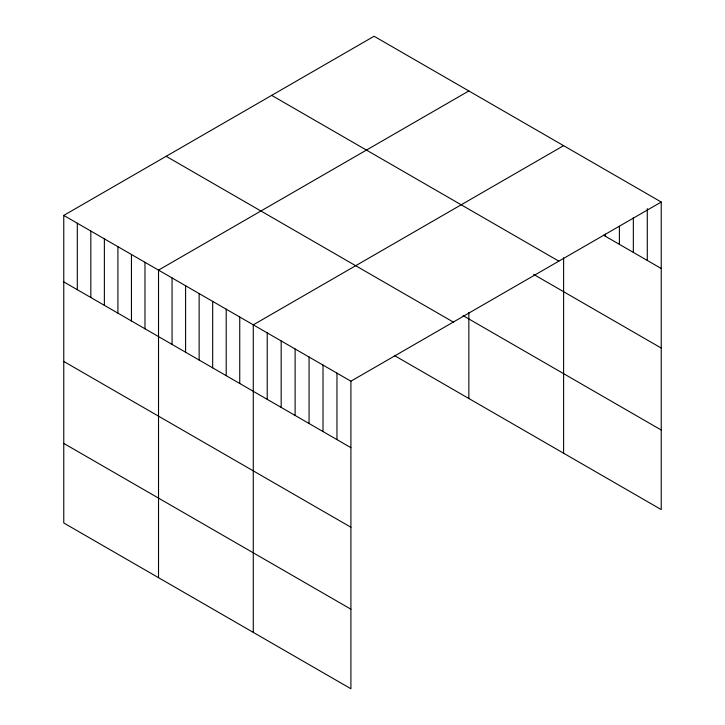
<?xml version="1.0" encoding="UTF-8"?>
<svg xmlns="http://www.w3.org/2000/svg" width="725" height="725" viewBox="0 0 725 725"><rect width="100%" height="100%" fill="white"/><g stroke="black" fill="none" stroke-linecap="round" stroke-linejoin="round"><path stroke-width="1.09" d="M661.236 202.03L350.909 381.196L350.909 688.75L63.764 522.97L63.764 215.416L374.091 36.25L661.236 202.03L661.236 509.584L394.4 355.522M468.848 90.96L158.521 270.126L158.521 577.68M563.606 145.662L253.279 324.836L253.279 632.381M603.59 235.226L661.236 268.504M271.685 95.374L558.83 261.154M533.636 274.394L661.236 348.063M463.048 315.602L661.236 430.025M166.17 156.292L453.315 322.072M63.764 215.416L350.909 381.196M63.764 281.889L350.909 447.669M63.764 361.449L350.909 527.229M63.764 443.41L350.909 609.19M647.289 208.628L647.289 260.456M633.342 217.473L633.342 252.4M619.395 226.327L619.395 244.352M605.447 234.048L605.447 236.296M563.606 257.756L563.606 453.216M468.848 312.393L468.848 398.514M336.962 373.148L336.962 439.622M323.015 365.092L323.015 431.565M309.067 357.044L309.067 423.518M295.12 348.988L295.12 415.461M281.173 340.94L281.173 407.414M267.226 332.884L267.226 399.357M239.739 317.015L239.739 383.489M226.209 309.203L226.209 375.677M212.67 301.382L212.67 367.865M199.13 293.571L199.13 360.044M185.591 285.759L185.591 352.232M172.061 277.938L172.061 344.411M144.982 262.305L144.982 328.788M131.452 254.493L131.452 320.967M117.912 246.681L117.912 313.155M104.373 238.86L104.373 305.343M90.833 231.048L90.833 297.522M77.303 223.227L77.303 289.71"/></g></svg>
